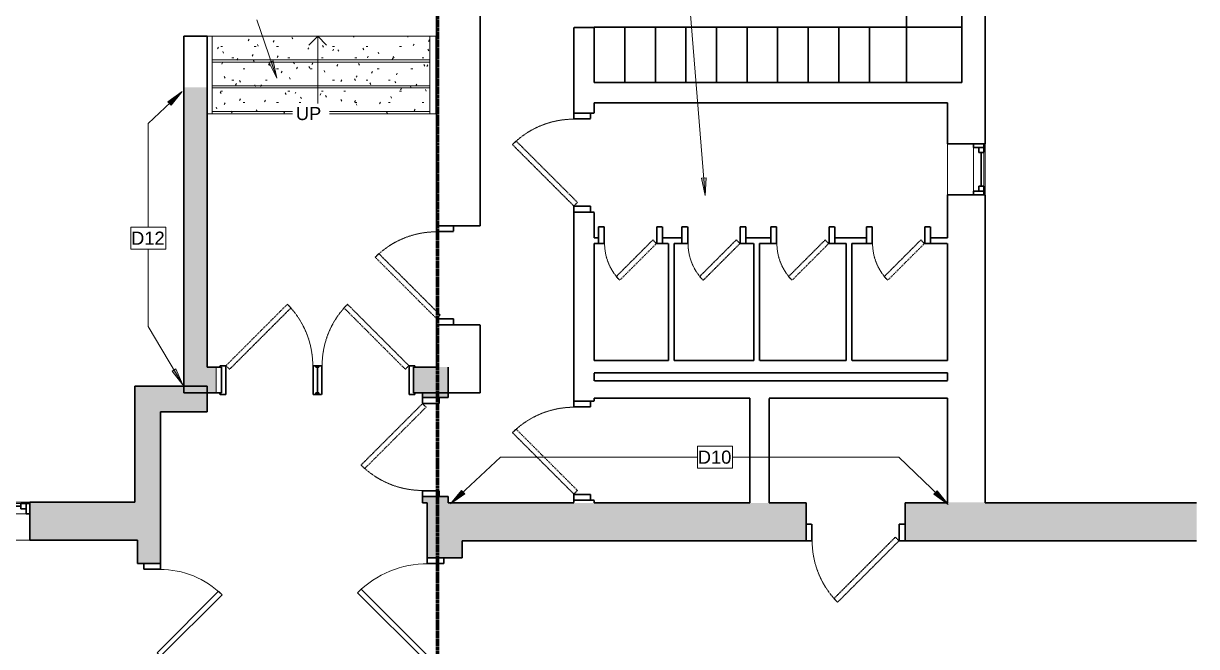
# Model space of a CAD drawing. Header units: inches. Extents: x -529 to 1015, y -2066 to -1239.
# Drawn here: x 201.1 to 603.9, y -1734.3 to -1520.4 of the extents above; entities that cross this region are included whole.
import ezdxf

# ---------------------------------------------------------------- set-up
doc = ezdxf.new("R2010")
doc.units = ezdxf.units.IN
doc.header["$MEASUREMENT"] = 0
doc.linetypes.add('Dash', pattern=[0.25, 0.125, -0.125])
doc.linetypes.add('Demolished', pattern=[0.1875, 0.125, -0.0625])
for name, color, linetype, lineweight in [('A-ANNO-KEYN', 231, 'Continuous', 9), ('A-ANNO-MATC', 214, 'Dash', 140), ('A-DOOR', 31, 'Demolished', 9), ('A-DOOR-FRAM', 31, 'Demolished', 30), ('A-FLOR-HRAL', 11, 'Continuous', 18), ('A-GENM', 13, 'Demolished', 9), ('A-GLAZ', 151, 'Continuous', 18), ('A-WALL', 113, 'Continuous', 18), ('A-WALL-PATT', 111, 'Continuous', 18), ('I-WALL', 2, 'Demolished', 9), ('S-STRS', 31, 'Continuous', 18), ('S-STRS-ANNO', 31, 'Continuous', 9), ('S-STRS-IDEN', 31, 'Continuous', 9)]:
    doc.layers.add(name, color=color, linetype=linetype, lineweight=lineweight)
doc.styles.add('Arial', font='arial.ttf', dxfattribs={"height": 4.5})
pattern_1 = [(0, (0, 0), (15.36, 3.84), [0.634, -10.886, 0.634, -10.886, -61.44]), (0, (0, 0), (15.36, 3.84), [-23.04, 0.634, -22.406, 0.634, -10.886, -26.88]), (0, (0, 0), (15.36, 3.84), [-57.6, 0.634, -7.046, 0.634, -18.566]), (120, (5.76, 1.92), (-11.005538, 11.38215), [0.634, -10.886, 0.634, -10.886, -61.44]), (120, (5.76, 1.92), (-11.005538, 11.38215), [-23.04, 0.634, -22.406, 0.634, -10.886, -26.88]), (120, (5.76, 1.92), (-11.005538, 11.38215), [-57.6, 0.634, -7.046, 0.634, -18.566]), (240, (7.68, 9.6), (-4.354462, -15.22215), [0.634, -10.886, 0.634, -10.886, -61.44]), (240, (7.68, 9.6), (-4.354462, -15.22215), [-23.04, 0.634, -22.406, 0.634, -10.886, -26.88]), (240, (7.68, 9.6), (-4.354462, -15.22215), [-57.6, 0.634, -7.046, 0.634, -18.566])]

# ---------------------------------------------------------------- blocks, each defined once
blk = doc.blocks.new('Single Flush - OTJ_SOLIDFLUSH_ALUM 2_ 9_-5263657-FIRST FLOOR - DEMOLITION')
at = {"layer": 'A-DOOR', "color": 250, "lineweight": 30}
for p, q in [((-7.41, -26.34), (13.67, -5.26)), ((14.91, -6.5), (-6.17, -27.58)), ((13.67, -5.26), (14.91, -6.5)), ((-6.17, -27.58), (-7.41, -26.34))]:
    blk.add_line(p, q, dxfattribs=at)
at = {"layer": 'A-DOOR', "color": 7}
blk.add_arc((14.91, -6.5), 29.81, 179.5, 225, dxfattribs=at)
at = {"layer": 'A-DOOR-FRAM', "color": 250}
for p, q in [((-17, -0.75), (-17, -6.5)), ((-17, -0.75), (-15, -0.75)), ((-15, -0.75), (-15, -6.5)), ((15, -0.75), (15, -6.5)), ((15, -0.75), (17, -0.75)), ((17, -0.75), (17, -6.5)), ((-17, -6.5), (-15, -6.5)), ((15, -6.5), (17, -6.5))]:
    blk.add_line(p, q, dxfattribs=at)
blk = doc.blocks.new('Single Flush - OTJ_SOLIDFLUSH_ALUM 2_ 9_-5263663-FIRST FLOOR - DEMOLITION')
at = {"layer": 'A-DOOR', "color": 250, "lineweight": 30}
for p, q in [((-7.41, -23.34), (13.67, -2.26)), ((14.91, -3.5), (-6.17, -24.58)), ((13.67, -2.26), (14.91, -3.5)), ((-6.17, -24.58), (-7.41, -23.34))]:
    blk.add_line(p, q, dxfattribs=at)
at = {"layer": 'A-DOOR', "color": 7}
blk.add_arc((14.91, -3.5), 29.81, 179.5, 225, dxfattribs=at)
at = {"layer": 'A-DOOR-FRAM', "color": 250}
for p, q in [((-17, 2.25), (-17, -3.5)), ((-17, 2.25), (-15, 2.25)), ((-15, 2.25), (-15, -3.5)), ((15, 2.25), (15, -3.5)), ((15, 2.25), (17, 2.25)), ((17, 2.25), (17, -3.5)), ((-17, -3.5), (-15, -3.5)), ((15, -3.5), (17, -3.5))]:
    blk.add_line(p, q, dxfattribs=at)
blk = doc.blocks.new('Single Flush - D1 2_9_ X 8_-6102497-FIRST FLOOR - DEMOLITION')
at = {"layer": 'A-DOOR', "color": 8, "linetype": 'Continuous', "lineweight": 30}
for p, q in [((-6.17, 25.08), (-7.41, 23.84)), ((14.91, 4), (-6.17, 25.08)), ((-7.41, 23.84), (13.67, 2.76)), ((13.67, 2.76), (14.91, 4))]:
    blk.add_line(p, q, dxfattribs=at)
at = {"layer": 'A-DOOR', "linetype": 'Continuous'}
blk.add_arc((14.91, 4), 29.81, 135, 180.5, dxfattribs=at)
at = {"layer": 'A-DOOR-FRAM', "color": 8, "linetype": 'Continuous'}
for p, q in [((-17, -1.75), (-17, 4)), ((-17, 4), (-15, 4)), ((-15, -1.75), (-15, 4)), ((15, -1.75), (15, 4)), ((15, 4), (17, 4)), ((17, -1.75), (17, 4)), ((-17, -1.75), (-15, -1.75)), ((15, -1.75), (17, -1.75))]:
    blk.add_line(p, q, dxfattribs=at)
blk = doc.blocks.new('Single Flush - OTJ_SOLIDFLUSH_ALUM 2_ 9_-5263665-FIRST FLOOR - DEMOLITION')
at = {"layer": 'A-DOOR', "color": 250, "lineweight": 30}
for p, q in [((-7.41, -27.34), (13.67, -6.26)), ((14.91, -7.5), (-6.17, -28.58)), ((13.67, -6.26), (14.91, -7.5)), ((-6.17, -28.58), (-7.41, -27.34))]:
    blk.add_line(p, q, dxfattribs=at)
at = {"layer": 'A-DOOR', "color": 7}
blk.add_arc((14.91, -7.5), 29.81, 179.5, 225, dxfattribs=at)
at = {"layer": 'A-DOOR-FRAM', "color": 250}
for p, q in [((-17, -1.75), (-17, -7.5)), ((-17, -1.75), (-15, -1.75)), ((-15, -1.75), (-15, -7.5)), ((15, -1.75), (15, -7.5)), ((15, -1.75), (17, -1.75)), ((17, -1.75), (17, -7.5)), ((-17, -7.5), (-15, -7.5)), ((15, -7.5), (17, -7.5))]:
    blk.add_line(p, q, dxfattribs=at)
blk = doc.blocks.new('Single Flush - D1 2_10_ X 8_-6102513-FIRST FLOOR - DEMOLITION')
at = {"layer": 'A-DOOR', "color": 8, "linetype": 'Continuous', "lineweight": 30}
for p, q in [((-8.24, -28.67), (15.67, -4.76)), ((16.91, -6), (-7, -29.91)), ((15.67, -4.76), (16.91, -6)), ((-7, -29.91), (-8.24, -28.67))]:
    blk.add_line(p, q, dxfattribs=at)
at = {"layer": 'A-DOOR', "linetype": 'Continuous'}
blk.add_arc((16.91, -6), 33.81, 179.5, 225, dxfattribs=at)
at = {"layer": 'A-DOOR-FRAM', "color": 8, "linetype": 'Continuous'}
for p, q in [((-19, -0.25), (-19, -6)), ((-19, -0.25), (-17, -0.25)), ((-17, -0.25), (-17, -6)), ((17, -0.25), (17, -6)), ((17, -0.25), (19, -0.25)), ((19, -0.25), (19, -6)), ((-19, -6), (-17, -6)), ((17, -6), (19, -6))]:
    blk.add_line(p, q, dxfattribs=at)
blk = doc.blocks.new('Window-Double-Hung - 24_ x 44_-5077948-FIRST FLOOR - DEMOLITION')
at = {"layer": 'A-GLAZ', "color": 8, "lineweight": 30}
for p, q in [((-12, 6.5), (-12, -6.5)), ((-12, 6), (-9, 6)), ((-10.75, 6), (-10.75, 2.5)), ((-10.75, 4.25), (-9, 4.25)), ((-9, 6), (-9, 4.25)), ((-9, 5.125), (9, 5.125)), ((9, 6), (12, 6)), ((9, 6), (9, 4.25)), ((10.75, 4.25), (9, 4.25)), ((10.75, 6), (10.75, 2.5)), ((12, -6.5), (12, 6.5)), ((-12, 2.5), (-10.75, 2.5)), ((10.75, 2.5), (12, 2.5))]:
    blk.add_line(p, q, dxfattribs=at)
at = {"layer": 'A-GLAZ'}
for p, q in [((12, 6.5), (-12, 6.5)), ((-12, -6.5), (12, -6.5))]:
    blk.add_line(p, q, dxfattribs=at)
at = {"layer": 'A-GLAZ', "lineweight": 9}
for p, q in [((-9, 6), (9, 6)), ((-10.75, 2.5), (10.75, 2.5))]:
    blk.add_line(p, q, dxfattribs=at)
blk = doc.blocks.new('Top Rail Type - Top Rail_Internal_-5088875-FIRST FLOOR - DEMOLITION')
at = {"layer": 'A-FLOR-HRAL', "color": 7, "linetype": 'Demolished', "lineweight": 9}
for p, q in [((340.65, -1524.77), (342.65, -1524.77)), ((340.65, -1551.35), (340.65, -1524.77)), ((342.65, -1524.77), (342.65, -1551.35)), ((342.65, -1551.35), (340.65, -1551.35))]:
    blk.add_line(p, q, dxfattribs=at)
blk = doc.blocks.new('Top Rail Type - Top Rail_Internal_-V3-FIRST FLOOR - DEMOLITION')
at = {"layer": 'A-FLOR-HRAL', "color": 7, "linetype": 'Demolished', "lineweight": 9}
for p, q in [((340.65, -1524.77), (342.65, -1524.77)), ((340.65, -1551.35), (340.65, -1524.77)), ((342.65, -1551.35), (342.65, -1524.77)), ((340.65, -1551.35), (342.65, -1551.35))]:
    blk.add_line(p, q, dxfattribs=at)
blk = doc.blocks.new('Top Rail Type - Top Rail_Internal_-5088886-FIRST FLOOR - DEMOLITION')
at = {"layer": 'A-FLOR-HRAL', "color": 7, "linetype": 'Demolished', "lineweight": 9}
for p, q in [((263.9, -1524.77), (265.9, -1524.77)), ((265.9, -1524.77), (265.9, -1551.35)), ((265.9, -1551.35), (264.18, -1551.35))]:
    blk.add_line(p, q, dxfattribs=at)
blk = doc.blocks.new('Top Rail Type - Top Rail_Internal_-V4-FIRST FLOOR - DEMOLITION')
at = {"layer": 'A-FLOR-HRAL', "color": 7, "linetype": 'Demolished', "lineweight": 9}
for p, q in [((263.9, -1524.77), (265.9, -1524.77)), ((265.9, -1551.35), (265.9, -1524.77)), ((264.18, -1551.35), (265.9, -1551.35))]:
    blk.add_line(p, q, dxfattribs=at)
blk = doc.blocks.new('Single Flush - OTJ_SOLIDFLUSH_ALUM 2_ 9_-5263658-FIRST FLOOR - DEMOLITION')
at = {"layer": 'A-DOOR', "color": 250, "lineweight": 30}
for p, q in [((-6.17, 25.52), (-7.41, 24.28)), ((-7.41, 24.28), (13.67, 3.2)), ((14.91, 4.44), (-6.17, 25.52)), ((13.67, 3.2), (14.91, 4.44))]:
    blk.add_line(p, q, dxfattribs=at)
at = {"layer": 'A-DOOR', "color": 7}
blk.add_arc((14.91, 4.44), 29.81, 135, 180.5, dxfattribs=at)
at = {"layer": 'A-DOOR-FRAM', "color": 250}
for p, q in [((-17, -1.31), (-17, 4.44)), ((-17, 4.44), (-15, 4.44)), ((-15, -1.31), (-15, 4.44)), ((15, -1.31), (15, 4.44)), ((15, 4.44), (17, 4.44)), ((17, -1.31), (17, 4.44)), ((-17, -1.31), (-15, -1.31)), ((15, -1.31), (17, -1.31))]:
    blk.add_line(p, q, dxfattribs=at)
blk = doc.blocks.new('Double Flush w-Skinny Lite - Int-N-LDMF-2_ 6_ W 82_ H-5203186-FIRST FLOOR - DEMOLITION')
at = {"layer": 'A-DOOR', "color": 250, "lineweight": 30}
for p, q in [((-7.41, -24.78), (13.67, -3.7)), ((13.67, -3.7), (14.91, -4.94)), ((14.91, -4.94), (-6.17, -26.02)), ((-6.17, -26.02), (-7.41, -24.78))]:
    blk.add_line(p, q, dxfattribs=at)
at = {"layer": 'A-DOOR', "color": 7}
blk.add_arc((14.91, -4.94), 29.81, 179.5, 225, dxfattribs=at)
at = {"layer": 'A-DOOR-FRAM', "color": 250}
for p, q in [((-17, 4.94), (-17, 4.44)), ((-17, 4.94), (-15, 4.94)), ((-17, 4.44), (-16.5, 4.44)), ((-16.5, 4.44), (-16.5, -4.44)), ((-15, 4.94), (-15, -4.94)), ((15, 4.94), (15, -4.94)), ((15, 4.94), (17, 4.94)), ((16.5, 4.44), (16.5, -4.44)), ((16.5, 4.44), (17, 4.44)), ((17, 4.94), (17, 4.44)), ((-17, -4.94), (-17, -4.44)), ((-17, -4.44), (-16.5, -4.44)), ((-17, -4.94), (-15, -4.94)), ((15, -4.94), (17, -4.94)), ((16.5, -4.44), (17, -4.44)), ((17, -4.94), (17, -4.44))]:
    blk.add_line(p, q, dxfattribs=at)
blk = doc.blocks.new('Double Flush w-Skinny Lite - Int-N-LDMF-2_ 6_ W 82_ H-5263690-FIRST FLOOR - DEMOLITION')
at = {"layer": 'A-DOOR', "color": 250, "lineweight": 30}
for p, q in [((-6.17, 26.02), (-7.41, 24.78)), ((-7.41, 24.78), (13.67, 3.7)), ((14.91, 4.94), (-6.17, 26.02)), ((13.67, 3.7), (14.91, 4.94))]:
    blk.add_line(p, q, dxfattribs=at)
at = {"layer": 'A-DOOR', "color": 7}
blk.add_arc((14.91, 4.94), 29.81, 135, 180.5, dxfattribs=at)
at = {"layer": 'A-DOOR-FRAM', "color": 250}
for p, q in [((-17, 4.94), (-15, 4.94)), ((-17, 4.94), (-17, 4.44)), ((-17, 4.44), (-16.5, 4.44)), ((-16.5, -4.44), (-16.5, 4.44)), ((-15, -4.94), (-15, 4.94)), ((15, -4.94), (15, 4.94)), ((15, 4.94), (17, 4.94)), ((16.5, 4.44), (17, 4.44)), ((16.5, -4.44), (16.5, 4.44)), ((17, 4.94), (17, 4.44)), ((-17, -4.44), (-16.5, -4.44)), ((-17, -4.94), (-17, -4.44)), ((-17, -4.94), (-15, -4.94)), ((15, -4.94), (17, -4.94)), ((16.5, -4.44), (17, -4.44)), ((17, -4.94), (17, -4.44))]:
    blk.add_line(p, q, dxfattribs=at)
blk = doc.blocks.new('Single Flush - OTJ_SOLIDFLUSH_ALUM 1_5_ W-5494110-FIRST FLOOR - DEMOLITION')
at = {"layer": 'A-DOOR', "color": 250, "lineweight": 30}
for p, q in [((-4.93, -12.36), (7.67, 0.24)), ((7.67, 0.24), (8.91, -1)), ((8.91, -1), (-3.69, -13.6)), ((-3.69, -13.6), (-4.93, -12.36))]:
    blk.add_line(p, q, dxfattribs=at)
at = {"layer": 'A-DOOR', "color": 7}
blk.add_arc((8.91, -1), 17.81, 179.5, 225, dxfattribs=at)
at = {"layer": 'A-DOOR-FRAM', "color": 250}
for p, q in [((-11, 4.75), (-11, -1)), ((-11, 4.75), (-9, 4.75)), ((-9, 4.75), (-9, -1)), ((9, 4.75), (9, -1)), ((9, 4.75), (11, 4.75)), ((11, 4.75), (11, -1)), ((-11, -1), (-9, -1)), ((9, -1), (11, -1))]:
    blk.add_line(p, q, dxfattribs=at)
blk = doc.blocks.new('locker4 - locker-5591532-FIRST FLOOR - DEMOLITION')
at = {"layer": 'A-GENM', "color": 250, "lineweight": 30}
for p, q in [((399.79, -1441.08), (389.29, -1441.08)), ((389.29, -1441.08), (389.29, -1460.08)), ((399.79, -1460.08), (399.79, -1441.08)), ((389.29, -1460.08), (399.79, -1460.08))]:
    blk.add_line(p, q, dxfattribs=at)
blk = doc.blocks.new('locker5 - locker-5591552-FIRST FLOOR - DEMOLITION')
at = {"layer": 'A-GENM', "color": 250, "lineweight": 30}
for p, q in [((399.79, -1441.08), (389.29, -1441.08)), ((389.29, -1441.08), (389.29, -1460.08)), ((399.79, -1460.08), (399.79, -1441.08)), ((389.29, -1460.08), (399.79, -1460.08))]:
    blk.add_line(p, q, dxfattribs=at)
blk = doc.blocks.new('locker6 - locker-5591570-FIRST FLOOR - DEMOLITION')
at = {"layer": 'A-GENM', "color": 250, "lineweight": 30}
for p, q in [((399.79, -1441.08), (389.29, -1441.08)), ((389.29, -1441.08), (389.29, -1460.08)), ((399.79, -1460.08), (399.79, -1441.08)), ((389.29, -1460.08), (399.79, -1460.08))]:
    blk.add_line(p, q, dxfattribs=at)
blk = doc.blocks.new('locker7 - locker-5591586-FIRST FLOOR - DEMOLITION')
at = {"layer": 'A-GENM', "color": 250, "lineweight": 30}
for p, q in [((399.79, -1441.08), (389.29, -1441.08)), ((389.29, -1441.08), (389.29, -1460.08)), ((399.79, -1460.08), (399.79, -1441.08)), ((389.29, -1460.08), (399.79, -1460.08))]:
    blk.add_line(p, q, dxfattribs=at)
blk = doc.blocks.new('locker8 - locker-5591604-FIRST FLOOR - DEMOLITION')
at = {"layer": 'A-GENM', "color": 250, "lineweight": 30}
for p, q in [((399.79, -1441.08), (389.29, -1441.08)), ((389.29, -1441.08), (389.29, -1460.08)), ((399.79, -1460.08), (399.79, -1441.08)), ((389.29, -1460.08), (399.79, -1460.08))]:
    blk.add_line(p, q, dxfattribs=at)
blk = doc.blocks.new('locker9 - locker-5591622-FIRST FLOOR - DEMOLITION')
at = {"layer": 'A-GENM', "color": 250, "lineweight": 30}
for p, q in [((399.79, -1441.08), (389.29, -1441.08)), ((389.29, -1441.08), (389.29, -1460.08)), ((399.79, -1460.08), (399.79, -1441.08)), ((389.29, -1460.08), (399.79, -1460.08))]:
    blk.add_line(p, q, dxfattribs=at)
blk = doc.blocks.new('locker10 - locker-5591640-FIRST FLOOR - DEMOLITION')
at = {"layer": 'A-GENM', "color": 250, "lineweight": 30}
for p, q in [((399.79, -1441.08), (389.29, -1441.08)), ((389.29, -1441.08), (389.29, -1460.08)), ((399.79, -1460.08), (399.79, -1441.08)), ((389.29, -1460.08), (399.79, -1460.08))]:
    blk.add_line(p, q, dxfattribs=at)
blk = doc.blocks.new('locker11 - locker-5591658-FIRST FLOOR - DEMOLITION')
at = {"layer": 'A-GENM', "color": 250, "lineweight": 30}
for p, q in [((399.79, -1441.08), (389.29, -1441.08)), ((389.29, -1441.08), (389.29, -1460.08)), ((399.79, -1460.08), (399.79, -1441.08)), ((389.29, -1460.08), (399.79, -1460.08))]:
    blk.add_line(p, q, dxfattribs=at)
blk = doc.blocks.new('locker12 - locker-5591676-FIRST FLOOR - DEMOLITION')
at = {"layer": 'A-GENM', "color": 250, "lineweight": 30}
for p, q in [((399.79, -1441.08), (389.29, -1441.08)), ((389.29, -1441.08), (389.29, -1460.08)), ((399.79, -1460.08), (399.79, -1441.08)), ((389.29, -1460.08), (399.79, -1460.08))]:
    blk.add_line(p, q, dxfattribs=at)
blk = doc.blocks.new('locker13 - locker-5591694-FIRST FLOOR - DEMOLITION')
at = {"layer": 'A-GENM', "color": 250, "lineweight": 30}
for p, q in [((402, -1441.08), (389.29, -1441.08)), ((389.29, -1441.08), (389.29, -1460.08)), ((402, -1460.08), (402, -1441.08)), ((389.29, -1460.08), (402, -1460.08))]:
    blk.add_line(p, q, dxfattribs=at)
blk = doc.blocks.new('locker14 - locker-5591782-FIRST FLOOR - DEMOLITION')
at = {"layer": 'A-GENM', "color": 250, "lineweight": 30}
for p, q in [((399.79, -1441.08), (390.16, -1441.08)), ((390.16, -1441.08), (390.16, -1460.08)), ((399.79, -1460.08), (399.79, -1441.08)), ((390.16, -1460.08), (399.79, -1460.08))]:
    blk.add_line(p, q, dxfattribs=at)
blk = doc.blocks.new('Window-Double-Hung - 1_ 5_5_ W 44_ TALL-5623715-FIRST FLOOR - DEMOLITION')
at = {"layer": 'A-GLAZ', "color": 250, "linetype": 'Demolished', "lineweight": 30}
for p, q in [((-8.75, 6.5), (-8.75, -6.5)), ((-8.75, 6), (-5.75, 6)), ((-7.5, 6), (-7.5, 2.5)), ((-7.5, 4.25), (-5.75, 4.25)), ((-5.75, 6), (-5.75, 4.25)), ((-5.75, 5.125), (5.75, 5.125)), ((5.75, 6), (8.75, 6)), ((5.75, 6), (5.75, 4.25)), ((7.5, 4.25), (5.75, 4.25)), ((7.5, 6), (7.5, 2.5)), ((8.75, -6.5), (8.75, 6.5)), ((-8.75, 2.5), (-7.5, 2.5)), ((7.5, 2.5), (8.75, 2.5))]:
    blk.add_line(p, q, dxfattribs=at)
at = {"layer": 'A-GLAZ', "color": 7, "linetype": 'Demolished', "lineweight": 9}
for p, q in [((8.75, 6.5), (-8.75, 6.5)), ((-5.75, 6), (5.75, 6)), ((-7.5, 2.5), (7.5, 2.5)), ((-8.75, -6.5), (8.75, -6.5))]:
    blk.add_line(p, q, dxfattribs=at)
blk = doc.blocks.new('Keynote Tag - Keynote Number - Boxed-135510-FIRST FLOOR - DEMOLITION')
at = {"layer": 'A-ANNO-KEYN'}
for p, q in [((-0.125, -0.0792), (-0.125, 0.0781)), ((-0.125, 0.0781), (0.125, 0.0781)), ((0.125, 0.0781), (0.125, -0.0792)), ((-0.125, -0.0792), (0.125, -0.0792))]:
    blk.add_line(p, q, dxfattribs=at)

msp = doc.modelspace()

# ---------------------------------------------------------------- hatches: boundary and pattern name
at = {"layer": 'A-ANNO-KEYN'}
for points in [[(288.07, -1539.11), (286.85, -1533.18), (285.36, -1533.7)], [(255.59, -1543.71), (250.69, -1547.26), (251.78, -1548.4)], [(435.18, -1579.38), (435.49, -1573.34), (433.91, -1573.47)], [(255.81, -1644.45), (253.42, -1638.89), (252.07, -1639.69)], [(347.69, -1685.32), (352.62, -1681.81), (351.54, -1680.65)], [(518.61, -1685.53), (514.84, -1680.8), (513.74, -1681.93)]]:
    msp.add_hatch(color=256, dxfattribs=at).paths.add_polyline_path(points, flags=0)
at = {"layer": 'A-WALL-PATT', "lineweight": 9}
for points in [[(264.18, -1638.35), (264.18, -1542.35), (256.18, -1542.35), (256.18, -1638.35)], [(248.17, -1653.73), (256.18, -1653.73), (256.18, -1644.86), (239.3, -1644.86), (239.3, -1653.73), (242.9, -1653.73)], [(264.18, -1653.73), (264.18, -1644.86), (256.18, -1644.86), (256.18, -1653.73)], [(248.17, -1684.72), (248.17, -1653.73), (239.3, -1653.73), (239.3, -1684.72), (242.9, -1684.72)], [(518.38, -1697.97), (531.38, -1697.97), (531.38, -1684.72), (518.38, -1684.72), (518.38, -1684.97)]]:
    msp.add_hatch(color=7, dxfattribs=at).paths.add_polyline_path(points, flags=0)
h = msp.add_hatch(color=7, dxfattribs=at)
h.paths.add_polyline_path([(335.02, -1647.22), (346.93, -1647.22), (346.93, -1638.35), (335.02, -1638.35)], flags=0)
h.paths.add_polyline_path([(256.18, -1647.22), (267.18, -1647.22), (267.18, -1638.35), (256.18, -1638.35)], flags=0)
h = msp.add_hatch(color=7, dxfattribs=at)
h.paths.add_polyline_path([(346.96, -1684.97), (346.96, -1682.79), (338.09, -1682.79), (338.09, -1684.97), (339.7, -1684.97)], flags=0)
h.paths.add_polyline_path([(338.09, -1648.79), (346.96, -1648.79), (346.96, -1647.22), (338.09, -1647.22)], flags=0)
h = msp.add_hatch(color=7, dxfattribs=at)
h.paths.add_polyline_path([(248.17, -1697.72), (248.17, -1684.72), (203.2, -1684.72), (203.2, -1697.72), (242.9, -1697.72)], flags=0)
h.paths.add_polyline_path([(179.2, -1697.72), (179.2, -1684.72), (125.2, -1684.72), (125.2, -1697.72)], flags=0)
h.paths.add_polyline_path([(101.2, -1697.72), (101.2, -1684.72), (51.74, -1684.72), (51.74, -1697.72)], flags=0)
h.paths.add_polyline_path([(-45.9, -1697.72), (-45.9, -1684.72), (-135.38, -1684.72), (-135.38, -1697.72), (-102.68, -1697.72)], flags=0)
h.paths.add_polyline_path([(27.74, -1697.72), (27.74, -1684.72), (-21.9, -1684.72), (-21.9, -1697.72)], flags=0)
h.paths.add_polyline_path([(-175.38, -1697.72), (-175.38, -1684.72), (-186.36, -1684.72), (-186.36, -1697.72), (-181.74, -1697.72)], flags=0)
h = msp.add_hatch(color=7, dxfattribs=at)
h.paths.add_polyline_path([(503.82, -1697.97), (518.38, -1697.97), (518.38, -1684.97), (503.82, -1684.97)], flags=0)
h.paths.add_polyline_path([(469.82, -1697.97), (469.82, -1684.97), (339.7, -1684.97), (339.7, -1697.97), (455.22, -1697.97)], flags=0)
h = msp.add_hatch(color=7, dxfattribs=at)
h.paths.add_polyline_path([(696.44, -1697.97), (721.31, -1697.97), (721.31, -1684.97), (627.94, -1684.97), (627.94, -1697.97), (684.44, -1697.97)], flags=0)
h.paths.add_polyline_path([(778.27, -1697.97), (778.27, -1684.97), (745.31, -1684.97), (745.31, -1697.97), (773.71, -1697.97)], flags=0)
h.paths.add_polyline_path([(603.94, -1697.97), (603.94, -1684.97), (531.38, -1684.97), (531.38, -1697.97)], flags=0)
h = msp.add_hatch(color=7, dxfattribs=at)
h.paths.add_polyline_path([(240.17, -1768.94), (248.17, -1768.94), (248.17, -1739.72), (240.17, -1739.72)], flags=0)
h.paths.add_polyline_path([(248.17, -1705.72), (248.17, -1697.72), (240.17, -1697.72), (240.17, -1705.72), (242.9, -1705.72)], flags=0)
h = msp.add_hatch(color=7, dxfattribs=at)
h.paths.add_polyline_path([(339.7, -1754.09), (351.7, -1754.09), (351.7, -1741.78), (339.7, -1741.78)], flags=0)
h.paths.add_polyline_path([(351.7, -1703.78), (351.7, -1697.97), (339.7, -1697.97), (339.7, -1703.78), (349.06, -1703.78)], flags=0)
at = {"layer": 'S-STRS', "linetype": 'Demolished', "lineweight": 9}
h = msp.add_hatch(dxfattribs=at)
h.set_pattern_fill('FP_1', style=0, pattern_type=2)
h.set_pattern_definition(pattern_1)
h.paths.add_polyline_path([(340.65, -1533.63), (340.65, -1524.77), (265.9, -1524.77), (265.9, -1533.63)], flags=0)
h = msp.add_hatch(dxfattribs=at)
h.set_pattern_fill('FP_1', style=0, pattern_type=2)
h.set_pattern_definition(pattern_1)
h.paths.add_polyline_path([(340.65, -1542.49), (340.65, -1533.63), (265.9, -1533.63), (265.9, -1542.49)], flags=0)
h = msp.add_hatch(dxfattribs=at)
h.set_pattern_fill('FP_1', style=0, pattern_type=2)
h.set_pattern_definition(pattern_1)
h.paths.add_polyline_path([(340.65, -1551.35), (340.65, -1542.49), (265.9, -1542.49), (265.9, -1551.35)], flags=0)

# ---------------------------------------------------------------- linework, layer by layer
at = {"layer": 'A-ANNO-KEYN'}
for p, q in [((435.18, -1579.38), (426.55, -1472.44)), ((288.07, -1539.11), (281.15, -1519.14)), ((286.85, -1533.18), (285.36, -1533.7)), ((285.36, -1533.7), (288.07, -1539.11)), ((288.07, -1539.11), (286.85, -1533.18)), ((255.59, -1543.71), (243.9, -1554.77)), ((255.59, -1543.71), (250.69, -1547.26)), ((251.78, -1548.4), (255.59, -1543.71)), ((250.69, -1547.26), (251.78, -1548.4)), ((243.9, -1554.77), (243.9, -1590.3)), ((435.49, -1573.34), (433.91, -1573.47)), ((433.91, -1573.47), (435.18, -1579.38)), ((435.18, -1579.38), (435.49, -1573.34)), ((243.91, -1624.46), (243.91, -1597.86)), ((255.81, -1644.45), (243.91, -1624.46)), ((253.42, -1638.89), (252.07, -1639.69)), ((252.07, -1639.69), (255.81, -1644.45)), ((255.81, -1644.45), (253.42, -1638.89)), ((347.69, -1685.32), (364.92, -1669.26)), ((364.92, -1669.26), (432.53, -1669.26)), ((501.74, -1669.26), (444.53, -1669.26)), ((518.61, -1685.53), (501.74, -1669.26)), ((351.54, -1680.65), (347.69, -1685.32)), ((347.69, -1685.32), (352.62, -1681.81)), ((352.62, -1681.81), (351.54, -1680.65)), ((514.84, -1680.8), (513.74, -1681.93)), ((513.74, -1681.93), (518.61, -1685.53)), ((518.61, -1685.53), (514.84, -1680.8))]:
    msp.add_line(p, q, dxfattribs=at)
at = {"layer": 'A-ANNO-MATC'}
msp.add_line((343.25, -1328.69), (343.25, -1961.69), dxfattribs=at)
at = {"layer": 'A-WALL', "color": 250, "linetype": 'Demolished', "lineweight": 30}
for p, q in [((531.38, -1561.7), (531.38, -1380.14)), ((523.38, -1389.14), (523.38, -1540.62)), ((342.94, -1436.11), (342.94, -1589.79)), ((357.94, -1589.79), (357.94, -1466.09)), ((264.18, -1524.79), (256.18, -1524.79)), ((518.38, -1547.62), (518.38, -1561.7)), ((518.38, -1579.2), (518.38, -1593.92)), ((531.38, -1684.97), (531.38, -1579.2)), ((342.94, -1589.79), (357.94, -1589.79)), ((518.38, -1595.92), (518.38, -1636.07)), ((357.94, -1623.79), (342.94, -1623.79)), ((342.94, -1623.79), (342.94, -1638.35)), ((357.94, -1647.22), (357.94, -1623.79)), ((269.02, -1647.22), (269.02, -1638.35)), ((346.93, -1638.35), (346.93, -1647.22)), ((518.38, -1640.32), (518.38, -1643.02)), ((346.96, -1647.22), (357.94, -1647.22)), ((518.38, -1649.02), (518.38, -1684.97))]:
    msp.add_line(p, q, dxfattribs=at)
at = {"layer": 'A-WALL', "color": 8, "lineweight": 30}
for p, q in [((256.18, -1524.79), (256.18, -1647.22)), ((264.18, -1638.35), (264.18, -1524.79)), ((269.02, -1638.35), (264.18, -1638.35)), ((342.94, -1638.35), (335.02, -1638.35)), ((335.02, -1638.35), (335.02, -1647.22)), ((346.93, -1647.22), (346.93, -1638.35)), ((239.3, -1644.86), (239.3, -1684.72)), ((264.18, -1644.86), (239.3, -1644.86)), ((256.18, -1647.22), (269.02, -1647.22)), ((264.18, -1653.73), (264.18, -1644.86)), ((335.02, -1647.22), (346.93, -1647.22)), ((338.09, -1647.22), (338.09, -1648.79)), ((346.96, -1648.79), (346.96, -1647.22)), ((338.09, -1648.79), (346.96, -1648.79)), ((248.17, -1697.72), (248.17, -1653.73)), ((248.17, -1653.73), (264.18, -1653.73)), ((346.96, -1682.79), (338.09, -1682.79)), ((338.09, -1682.79), (338.09, -1684.97)), ((346.96, -1684.97), (346.96, -1682.79)), ((239.3, -1684.72), (203.2, -1684.72)), ((338.09, -1684.97), (339.7, -1684.97)), ((339.7, -1684.97), (339.7, -1697.97)), ((390.07, -1684.97), (346.96, -1684.97)), ((450.51, -1684.97), (397.07, -1684.97)), ((469.82, -1684.97), (457.13, -1684.97)), ((469.82, -1697.97), (469.82, -1684.97)), ((518.38, -1684.97), (503.82, -1684.97)), ((503.82, -1684.97), (503.82, -1697.97)), ((603.94, -1684.97), (531.38, -1684.97)), ((203.2, -1697.72), (240.17, -1697.72)), ((351.7, -1697.97), (469.82, -1697.97)), ((503.82, -1697.97), (603.94, -1697.97))]:
    msp.add_line(p, q, dxfattribs=at)
at = {"layer": 'A-WALL', "lineweight": 9}
msp.add_line((267.18, -1647.22), (267.18, -1638.35), dxfattribs=at)
at = {"layer": 'A-WALL', "color": 7, "linetype": 'Demolished', "lineweight": 9}
msp.add_line((267.18, -1638.35), (267.18, -1647.22), dxfattribs=at)
at = {"layer": 'I-WALL', "color": 250, "lineweight": 30}
for p, q in [((390.07, -1521.75), (390.07, -1551.12)), ((397.07, -1521.75), (390.07, -1521.75)), ((397.07, -1540.62), (397.07, -1521.75)), ((523.38, -1540.62), (397.07, -1540.62)), ((397.07, -1551.12), (397.07, -1547.62)), ((397.07, -1547.62), (518.38, -1547.62)), ((390.07, -1551.12), (397.07, -1551.12)), ((390.07, -1585.12), (390.07, -1650.02)), ((397.07, -1585.12), (390.07, -1585.12)), ((397.07, -1593.92), (397.07, -1585.12)), ((398.54, -1593.92), (397.07, -1593.92)), ((398.54, -1595.92), (398.54, -1593.92)), ((427.2, -1593.92), (420.54, -1593.92)), ((420.54, -1593.92), (420.54, -1595.92)), ((427.2, -1595.92), (427.2, -1593.92)), ((457.72, -1593.92), (449.2, -1593.92)), ((449.2, -1593.92), (449.2, -1595.92)), ((457.72, -1595.92), (457.72, -1593.92)), ((490.58, -1593.92), (479.72, -1593.92)), ((479.72, -1593.92), (479.72, -1595.92)), ((490.58, -1595.92), (490.58, -1593.92)), ((518.38, -1593.92), (512.58, -1593.92)), ((512.58, -1593.92), (512.58, -1595.92)), ((397.07, -1636.07), (397.07, -1595.92)), ((397.07, -1595.92), (398.54, -1595.92)), ((420.54, -1595.92), (422.54, -1595.92)), ((422.54, -1595.92), (422.54, -1636.07)), ((424.54, -1636.07), (424.54, -1595.92)), ((424.54, -1595.92), (427.2, -1595.92)), ((449.2, -1595.92), (451.86, -1595.92)), ((451.86, -1595.92), (451.86, -1636.07)), ((453.86, -1636.07), (453.86, -1595.92)), ((453.86, -1595.92), (457.72, -1595.92)), ((479.72, -1595.92), (483.58, -1595.92)), ((483.58, -1595.92), (483.58, -1636.07)), ((485.58, -1636.07), (485.58, -1595.92)), ((485.58, -1595.92), (490.58, -1595.92)), ((512.58, -1595.92), (518.38, -1595.92)), ((422.54, -1636.07), (397.07, -1636.07)), ((451.86, -1636.07), (424.54, -1636.07)), ((483.58, -1636.07), (453.86, -1636.07)), ((518.38, -1636.07), (485.58, -1636.07)), ((397.07, -1643.02), (397.07, -1640.32)), ((397.07, -1640.32), (518.38, -1640.32)), ((518.38, -1643.02), (397.07, -1643.02)), ((390.07, -1650.02), (397.07, -1650.02)), ((397.07, -1650.02), (397.07, -1649.02)), ((397.07, -1649.02), (450.51, -1649.02)), ((450.51, -1649.02), (450.51, -1684.97)), ((457.13, -1649.02), (518.38, -1649.02)), ((457.13, -1684.97), (457.13, -1649.02)), ((390.07, -1684.02), (390.07, -1684.97)), ((397.07, -1684.02), (390.07, -1684.02)), ((397.07, -1684.97), (397.07, -1684.02))]:
    msp.add_line(p, q, dxfattribs=at)
at = {"layer": 'I-WALL', "color": 8, "linetype": 'Continuous', "lineweight": 30}
for p, q in [((240.17, -1697.72), (240.17, -1705.72)), ((248.17, -1705.72), (248.17, -1697.72)), ((339.7, -1697.97), (339.7, -1703.78)), ((351.7, -1703.78), (351.7, -1697.97)), ((339.7, -1703.78), (351.7, -1703.78)), ((240.17, -1705.72), (248.17, -1705.72))]:
    msp.add_line(p, q, dxfattribs=at)
at = {"layer": 'S-STRS', "color": 7, "linetype": 'Demolished', "lineweight": 9}
for p, q in [((265.9, -1524.77), (340.65, -1524.77)), ((265.9, -1532.88), (340.65, -1532.88)), ((265.9, -1533.63), (340.65, -1533.63)), ((265.9, -1541.74), (340.65, -1541.74)), ((265.9, -1542.49), (340.65, -1542.49)), ((265.9, -1550.6), (340.65, -1550.6)), ((265.9, -1551.35), (340.65, -1551.35))]:
    msp.add_line(p, q, dxfattribs=at)
at = {"layer": 'S-STRS-ANNO'}
for p, q in [((302.1, -1524.77), (299.1, -1527.77)), ((302.1, -1533.63), (302.1, -1524.77)), ((302.1, -1524.77), (305.1, -1527.77)), ((302.1, -1542.49), (302.1, -1533.63)), ((302.1, -1551.35), (302.1, -1542.49))]:
    msp.add_line(p, q, dxfattribs=at)

# ---------------------------------------------------------------- block references
at = {"layer": 'A-ANNO-KEYN', "xscale": 47.99999999999997, "yscale": 47.99999999999997, "zscale": 47.99999999999997}
for p in [(243.9, -1594.05), (243.91, -1594.05), (438.53, -1669.23), (438.53, -1669.23)]:
    msp.add_blockref('Keynote Tag - Keynote Number - Boxed-135510-FIRST FLOOR - DEMOLITION', p, dxfattribs=at)
at = {"layer": 'A-DOOR', "color": 7}
for name, p, rotation in [('Single Flush - OTJ_SOLIDFLUSH_ALUM 2_ 9_-5263663-FIRST FLOOR - DEMOLITION', (393.57, -1568.12), 269.9999999999999), ('Single Flush - OTJ_SOLIDFLUSH_ALUM 2_ 9_-5263665-FIRST FLOOR - DEMOLITION', (350.44, -1606.79), 269.9999999999999), ('Double Flush w-Skinny Lite - Int-N-LDMF-2_ 6_ W 82_ H-5203186-FIRST FLOOR - DEMOLITION', (285.52, -1642.79), 180), ('Single Flush - OTJ_SOLIDFLUSH_ALUM 2_ 9_-5263658-FIRST FLOOR - DEMOLITION', (342.52, -1665.79), 89.99999999999993), ('Single Flush - OTJ_SOLIDFLUSH_ALUM 2_ 9_-5263663-FIRST FLOOR - DEMOLITION', (393.57, -1667.02), 269.9999999999999)]:
    msp.add_blockref(name, p, dxfattribs=dict(at, rotation=rotation))
for name, p in [('Single Flush - OTJ_SOLIDFLUSH_ALUM 1_5_ W-5494110-FIRST FLOOR - DEMOLITION', (409.54, -1594.92)), ('Single Flush - OTJ_SOLIDFLUSH_ALUM 1_5_ W-5494110-FIRST FLOOR - DEMOLITION', (438.2, -1594.92)), ('Single Flush - OTJ_SOLIDFLUSH_ALUM 1_5_ W-5494110-FIRST FLOOR - DEMOLITION', (468.72, -1594.92)), ('Single Flush - OTJ_SOLIDFLUSH_ALUM 1_5_ W-5494110-FIRST FLOOR - DEMOLITION', (501.58, -1594.92)), ('Double Flush w-Skinny Lite - Int-N-LDMF-2_ 6_ W 82_ H-5263690-FIRST FLOOR - DEMOLITION', (318.52, -1642.79)), ('Single Flush - OTJ_SOLIDFLUSH_ALUM 2_ 9_-5263657-FIRST FLOOR - DEMOLITION', (486.82, -1691.47))]:
    msp.add_blockref(name, p, dxfattribs=at)
at = {"layer": 'A-DOOR', "linetype": 'Continuous', "lineweight": 18, "rotation": 269.9999999999999}
for name, p in [('Single Flush - D1 2_10_ X 8_-6102513-FIRST FLOOR - DEMOLITION', (345.7, -1722.78)), ('Single Flush - D1 2_9_ X 8_-6102497-FIRST FLOOR - DEMOLITION', (244.17, -1722.72))]:
    msp.add_blockref(name, p, dxfattribs=at)
at = {"layer": 'A-FLOR-HRAL', "color": 7, "linetype": 'Demolished', "lineweight": 9}
for name in ['Top Rail Type - Top Rail_Internal_-5088886-FIRST FLOOR - DEMOLITION', 'Top Rail Type - Top Rail_Internal_-V4-FIRST FLOOR - DEMOLITION', 'Top Rail Type - Top Rail_Internal_-5088875-FIRST FLOOR - DEMOLITION', 'Top Rail Type - Top Rail_Internal_-V3-FIRST FLOOR - DEMOLITION']:
    msp.add_blockref(name, (0, 0), dxfattribs=at)
at = {"layer": 'A-GENM', "color": 7, "rotation": 89.99999999999993}
msp.add_blockref('locker14 - locker-5591782-FIRST FLOOR - DEMOLITION', (-936.7, -1911.79), dxfattribs=at)
at = {"layer": 'A-GENM', "color": 7}
for name, p in [('locker4 - locker-5591532-FIRST FLOOR - DEMOLITION', (7.78, -80.54)), ('locker5 - locker-5591552-FIRST FLOOR - DEMOLITION', (18.28, -80.54)), ('locker6 - locker-5591570-FIRST FLOOR - DEMOLITION', (28.78, -80.54)), ('locker7 - locker-5591586-FIRST FLOOR - DEMOLITION', (39.28, -80.54)), ('locker8 - locker-5591604-FIRST FLOOR - DEMOLITION', (49.78, -80.54)), ('locker9 - locker-5591622-FIRST FLOOR - DEMOLITION', (60.28, -80.54)), ('locker10 - locker-5591640-FIRST FLOOR - DEMOLITION', (70.78, -80.54)), ('locker11 - locker-5591658-FIRST FLOOR - DEMOLITION', (81.28, -80.54)), ('locker12 - locker-5591676-FIRST FLOOR - DEMOLITION', (91.78, -80.54)), ('locker13 - locker-5591694-FIRST FLOOR - DEMOLITION', (102.28, -80.54))]:
    msp.add_blockref(name, p, dxfattribs=at)
at = {"layer": 'A-GLAZ', "color": 7, "linetype": 'Demolished', "lineweight": 9, "rotation": 269.9999999999999}
msp.add_blockref('Window-Double-Hung - 1_ 5_5_ W 44_ TALL-5623715-FIRST FLOOR - DEMOLITION', (524.88, -1570.45), dxfattribs=at)
at = {"layer": 'A-GLAZ'}
msp.add_blockref('Window-Double-Hung - 24_ x 44_-5077948-FIRST FLOOR - DEMOLITION', (191.2, -1691.22), dxfattribs=at)

# ---------------------------------------------------------------- texts
at = {"layer": 'A-ANNO-KEYN', "char_height": 4.5, "width": 14.0895, "attachment_point": 1, "style": 'Arial'}
for s, insert in [('D12', (238.01, -1591.83)), ('D12', (238.02, -1591.83)), ('D10', (432.64, -1667)), ('D10', (432.64, -1667))]:
    msp.add_mtext(s, dxfattribs=dict(at, insert=insert))

# ---------------------------------------------------------------- next in the draw order: texts
at = {"layer": 'S-STRS-IDEN', "insert": (294.59, -1549.04), "char_height": 4.5, "width": 10.4255, "attachment_point": 1, "line_spacing_factor": 0.941778, "style": 'Arial', "bg_fill": 3, "box_fill_scale": 1.25, "bg_fill_color": 256, "bg_fill_true_color": 13158600, "bg_fill_transparency": 0}
msp.add_mtext('UP', dxfattribs=at)

doc.saveas('drawing.dxf')
